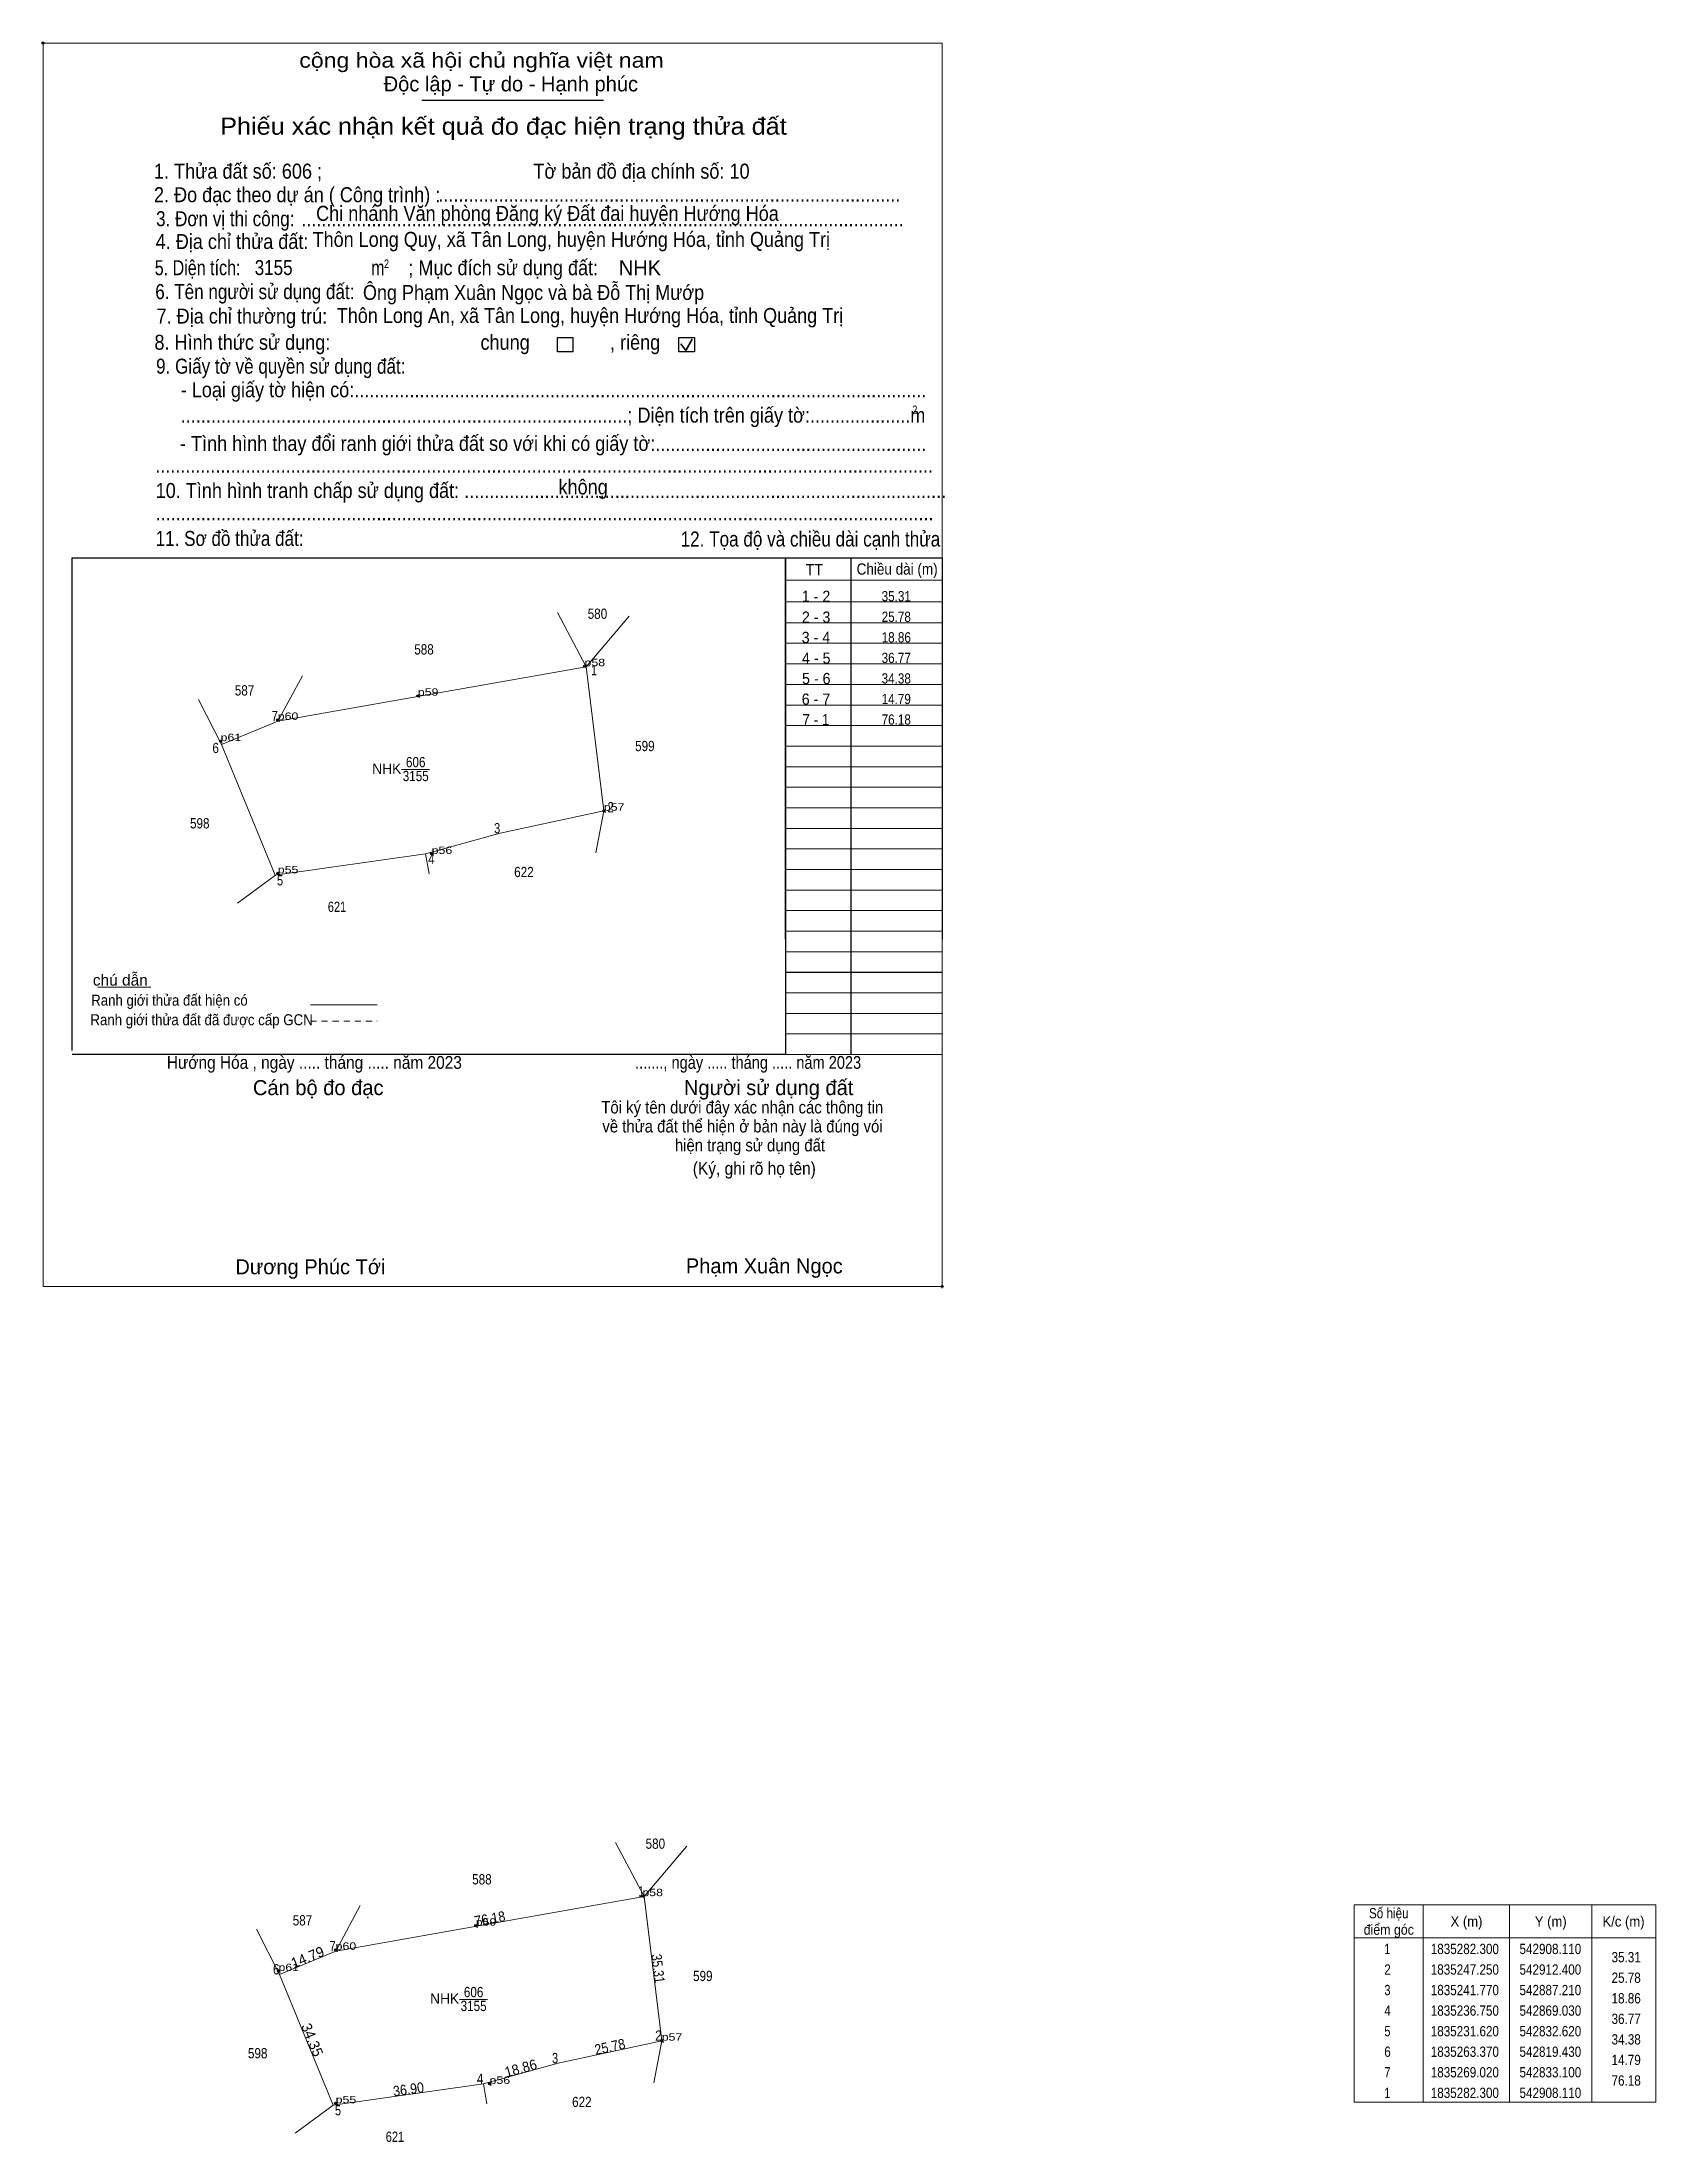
# Model space of a CAD drawing. Header units: metres. Extents: x 542762 to 543154, y 1835223 to 1835733.
import ezdxf
from ezdxf.enums import TextEntityAlignment as Align

# ---------------------------------------------------------------- set-up
doc = ezdxf.new("R2010")
doc.units = ezdxf.units.M
doc.header["$PDMODE"] = 32
doc.header["$PDSIZE"] = 0.5
doc.linetypes.add('SHORT_DASHED', pattern=[2.7, 1.5, -1.2])
for name, color, linetype, lineweight in [('1', 7, 'Continuous', 13), ('10', 7, 'Continuous', 13), ('13', 7, 'Continuous', 13), ('17', 7, 'Continuous', 13), ('2', 7, 'Continuous', 25), ('30', 7, 'Continuous', 13), ('6', 7, 'Continuous', 13), ('63', 7, 'Continuous', 13)]:
    doc.layers.add(name, color=color, linetype=linetype, lineweight=lineweight)
doc.layers.add('12', color=7, linetype='Continuous')
doc.layers.add('7', color=7, linetype='Continuous')

msp = doc.modelspace()

# ---------------------------------------------------------------- linework, layer by layer
at = {"layer": '1'}
for points in [[(542818.41, 1835530.8), (542805.35, 1835562.57), (542819.02, 1835568.22), (542894.03, 1835581.5)], [(542894.03, 1835581.5), (542898.32, 1835546.45), (542873.13, 1835540.97), (542854.95, 1835535.95)], [(542832.49, 1835231.6), (542819.43, 1835263.37), (542833.1, 1835269.02), (542908.11, 1835282.3)], [(542908.11, 1835282.3), (542912.4, 1835247.25), (542887.21, 1835241.77), (542869.03, 1835236.75)]]:
    msp.add_lwpolyline(points, dxfattribs=at)
at = {"layer": '10'}
for p, q in [((542887.09, 1835594.69), (542894.03, 1835581.5)), ((542894.03, 1835581.5), (542904.47, 1835593.77)), ((542894.03, 1835581.5), (542898.32, 1835546.45)), ((542819.02, 1835568.22), (542824.99, 1835579.31)), ((542799.75, 1835573.55), (542805.35, 1835562.57)), ((542873.13, 1835540.97), (542898.32, 1835546.45)), ((542896.42, 1835536.22), (542898.32, 1835546.45)), ((542854.95, 1835535.95), (542873.13, 1835540.97)), ((542855.83, 1835531.07), (542854.95, 1835535.95)), ((542809.2, 1835523.93), (542818.43, 1835530.75)), ((542901.17, 1835295.49), (542908.11, 1835282.3)), ((542908.11, 1835282.3), (542918.55, 1835294.57)), ((542833.1, 1835269.02), (542839.07, 1835280.11)), ((542908.11, 1835282.3), (542912.4, 1835247.25)), ((542813.83, 1835274.35), (542819.43, 1835263.37)), ((542887.21, 1835241.77), (542912.4, 1835247.25)), ((542910.5, 1835237.02), (542912.4, 1835247.25)), ((542869.03, 1835236.75), (542887.21, 1835241.77)), ((542869.91, 1835231.87), (542869.03, 1835236.75)), ((542823.28, 1835224.73), (542832.51, 1835231.55))]:
    msp.add_line(p, q, dxfattribs=at)
for points in [[(542805.35, 1835562.57), (542819.02, 1835568.22), (542894.03, 1835581.5)], [(542805.35, 1835562.57), (542818.41, 1835530.8), (542854.95, 1835535.95)], [(542819.43, 1835263.37), (542833.1, 1835269.02), (542908.11, 1835282.3)], [(542819.43, 1835263.37), (542832.49, 1835231.6), (542869.03, 1835236.75)]]:
    msp.add_lwpolyline(points, dxfattribs=at)
at = {"layer": '13'}
for p, q in [((542849.15, 1835556.46), (542855.96, 1835556.46)), ((542818.41, 1835530.8), (542818.43, 1835530.75)), ((542863.23, 1835257.26), (542870.04, 1835257.26)), ((542832.49, 1835231.6), (542832.51, 1835231.55))]:
    msp.add_line(p, q, dxfattribs=at)
at = {"layer": '17'}
msp.add_line((542775.23, 1835503.57), (542788.13, 1835503.57), dxfattribs=at)
at = {"layer": '2'}
for p, q in [((542854.03, 1835719.34), (542898.26, 1835719.34)), ((542769.03, 1835608), (542942.53, 1835608)), ((542769.03, 1835488.15), (542769.03, 1835608)), ((542942.53, 1835608), (542942.53, 1835487.16)), ((542942.53, 1835487.16), (542769.03, 1835487.16))]:
    msp.add_line(p, q, dxfattribs=at)
at = {"layer": '2', "lineweight": 35}
for p, q in [((542917.03, 1835660.05), (542918.28, 1835658.43)), ((542918.28, 1835658.43), (542919.79, 1835661.15))]:
    msp.add_line(p, q, dxfattribs=at)
at = {"layer": '2', "lineweight": 13}
msp.add_lwpolyline([(542761.91, 1835733.21), (542980.62, 1835733.21), (542980.62, 1835430.7), (542761.91, 1835430.7)], close=True, dxfattribs=at)
at = {"layer": '2'}
for points in [[(542887.05, 1835661.61), (542890.81, 1835661.61), (542890.81, 1835658.11), (542887.05, 1835658.11)], [(542916.6, 1835661.61), (542920.36, 1835661.61), (542920.36, 1835658.11), (542916.6, 1835658.11)]]:
    msp.add_lwpolyline(points, close=True, dxfattribs=at)
for p in [(542761.91, 1835733.21), (542980.62, 1835430.7)]:
    msp.add_point(p, dxfattribs=at)
at = {"layer": '30', "lineweight": 25}
for p, q in [((542942.53, 1835515.25), (542942.53, 1835608)), ((542958.44, 1835608), (542958.44, 1835487.16))]:
    msp.add_line(p, q, dxfattribs=at)
at = {"layer": '30'}
for p, q in [((542942.53, 1835602.54), (542980.62, 1835602.54)), ((542942.53, 1835597.24), (542980.62, 1835597.24)), ((542942.43, 1835592.14), (542980.52, 1835592.14)), ((542942.53, 1835587.18), (542980.62, 1835587.18)), ((542942.53, 1835582.16), (542980.62, 1835582.16)), ((542942.53, 1835577.16), (542980.62, 1835577.16)), ((542942.53, 1835572.16), (542980.62, 1835572.16)), ((542942.53, 1835567.16), (542980.62, 1835567.16)), ((542942.53, 1835562.16), (542980.62, 1835562.16)), ((542942.53, 1835557.16), (542980.62, 1835557.16)), ((542942.53, 1835552.16), (542980.62, 1835552.16)), ((542942.53, 1835547.16), (542980.62, 1835547.16)), ((542942.53, 1835542.16), (542980.62, 1835542.16)), ((542942.53, 1835537.16), (542980.62, 1835537.16)), ((542942.53, 1835532.16), (542980.62, 1835532.16)), ((542942.53, 1835527.16), (542980.62, 1835527.16)), ((542942.53, 1835522.16), (542980.62, 1835522.16)), ((542942.53, 1835517.16), (542980.62, 1835517.16)), ((542942.53, 1835512.16), (542980.62, 1835512.16)), ((542942.53, 1835507.16), (542980.62, 1835507.16)), ((542942.53, 1835507.14), (542980.62, 1835507.14)), ((542942.53, 1835502.16), (542980.62, 1835502.16)), ((542942.53, 1835497.16), (542980.62, 1835497.16)), ((542942.53, 1835492.16), (542980.62, 1835492.16)), ((542942.53, 1835487.16), (542980.62, 1835487.16))]:
    msp.add_line(p, q, dxfattribs=at)
at = {"layer": '30', "lineweight": 25}
msp.add_lwpolyline([(542942.53, 1835608), (542980.62, 1835608), (542980.62, 1835515.25)], dxfattribs=at)
at = {"layer": '6'}
msp.add_line((542826.95, 1835499.21), (542843.23, 1835499.21), dxfattribs=at)
at = {"layer": '6', "linetype": 'SHORT_DASHED'}
msp.add_line((542826.95, 1835495.23), (542843.23, 1835495.23), dxfattribs=at)
at = {"layer": '63'}
for p, q in [((543097.68, 1835280.27), (543097.68, 1835232.27)), ((543118.68, 1835280.27), (543118.68, 1835232.27)), ((543138.68, 1835280.27), (543138.68, 1835232.27)), ((543080.88, 1835272.27), (543154.28, 1835272.27))]:
    msp.add_line(p, q, dxfattribs=at)
msp.add_lwpolyline([(543080.88, 1835280.27), (543154.28, 1835280.27), (543154.28, 1835232.27), (543080.88, 1835232.27)], close=True, dxfattribs=at)
at = {"layer": '7'}
for p in [(542893.63, 1835581.62), (542853.08, 1835574.43), (542819, 1835568.56), (542805.1, 1835563.39), (542898.35, 1835546.45), (542856.44, 1835535.95), (542819.01, 1835531.22), (542907.71, 1835282.42), (542867.16, 1835275.23), (542833.08, 1835269.36), (542819.18, 1835264.19), (542912.43, 1835247.25), (542870.52, 1835236.75), (542833.09, 1835232.02)]:
    msp.add_point(p, dxfattribs=at)

# ---------------------------------------------------------------- texts
at = {"layer": '1'}
for s, width, p in [('580', 0.85, (542896.775, 1835593.13)), ('588', 0.85, (542854.59, 1835584.46)), ('587', 0.85, (542810.93, 1835574.48)), ('599', 0.85, (542908.315, 1835560.95)), ('3155', 0.85, (542852.57, 1835553.66)), ('606', 0.85, (542852.57, 1835557.03)), ('598', 0.85, (542800.04, 1835542.15)), ('622', 0.85, (542878.89, 1835530.3)), ('621', 0.8, (542833.425, 1835521.84)), ('580', 0.85, (542910.865, 1835293.93)), ('588', 0.85, (542868.68, 1835285.26)), ('587', 0.85, (542825.02, 1835275.28)), ('599', 0.85, (542922.405, 1835261.75)), ('606', 0.85, (542866.655, 1835257.83)), ('3155', 0.85, (542866.655, 1835254.46)), ('598', 0.85, (542814.13, 1835242.95)), ('622', 0.85, (542892.98, 1835231.1)), ('621', 0.8, (542847.515, 1835222.64))]:
    msp.add_text(s, height=2.5, dxfattribs=dict(at, width=width)).set_placement(p, align=Align.CENTER)
for p in [(542845.52, 1835555.43), (542859.605, 1835256.23)]:
    msp.add_text('NHK', height=2.5, dxfattribs=at).set_placement(p, align=Align.CENTER)
at = {"layer": '10'}
for s, height, width, p in [('1 - 2', 2.728, 0.95, (542949.955, 1835597.25)), ('2 - 3', 2.728, 0.95, (542949.975, 1835592.19)), ('3 - 4', 2.728, 0.95, (542949.93, 1835587.25)), ('4 - 5', 2.728, 0.95, (542950.005, 1835582.21)), ('5 - 6', 2.728, 0.95, (542950.005, 1835577.25)), ('6 - 7', 2.728, 0.95, (542949.945, 1835572.23)), ('7 - 1', 2.73, 0.9, (542949.92, 1835567.25))]:
    msp.add_text(s, height=height, dxfattribs=dict(at, width=width)).set_placement(p, align=Align.CENTER)
at = {"layer": '12', "width": 1.25}
for s, p in [('p58', (542893.62, 1835581.61)), ('p59', (542853.08, 1835574.43)), ('p59', (542853.08, 1835574.43)), ('p60', (542819, 1835568.56)), ('p60', (542819, 1835568.56)), ('p61', (542805.1, 1835563.39)), ('p61', (542805.1, 1835563.39)), ('p57', (542898.32, 1835546.45)), ('p56', (542856.44, 1835535.94)), ('p56', (542856.44, 1835535.94)), ('p55', (542819.01, 1835531.22)), ('p58', (542907.7, 1835282.41)), ('p59', (542867.16, 1835275.23)), ('p59', (542867.16, 1835275.23)), ('p60', (542833.08, 1835269.36)), ('p60', (542833.08, 1835269.36)), ('p61', (542819.18, 1835264.19)), ('p61', (542819.18, 1835264.19)), ('p57', (542912.4, 1835247.25)), ('p56', (542870.52, 1835236.74)), ('p56', (542870.52, 1835236.74)), ('p55', (542833.09, 1835232.02))]:
    msp.add_text(s, height=1.8, dxfattribs=at).set_placement(p)
at = {"layer": '2'}
for s, height, width, p in [('cộng hòa xã hội chủ nghĩa việt nam', 3.651, 1.15, (542824.25, 1835727.21)), ('1. Thửa đất số: 606 ;                                          Tờ bản đồ địa chính số: 10', 3.66, 0.9, (542788.89, 1835700.21)), ('2. Đo đạc theo dự án ( Công trình) : ', 3.653, 0.9, (542788.89, 1835694.49)), ('Chi nhánh Văn phòng Đăng ký Đất đai huyện Hướng Hóa', 3.65, 0.9, (542828.35, 1835689.95)), ('............................................................................................', 3.653, 0.9, (542858.09, 1835694.61)), ('3. Đơn vị thi công:', 3.653, 0.85, (542789.41, 1835688.65)), ('........................................................................................................................', 3.653, 0.9, (542824.71, 1835688.65)), ('4. Địa chỉ thửa đất:', 3.653, 0.9, (542789.31, 1835683.11)), ('Thôn Long Quy, xã Tân Long, huyện Hướng Hóa, tỉnh Quảng Trị', 3.64, 0.9, (542827.49, 1835683.63)), ('5. Diện tích:', 3.653, 0.8, (542789.09, 1835676.73)), ('3155', 3.64, 0.85, (542813.41, 1835676.77)), ('m', 3.651, 0.8, (542841.73, 1835676.73)), ('2', 2.086, 0.8, (542844.85, 1835678.47)), ('; Mục đích sử dụng đất:', 3.651, 0.9, (542850.77, 1835676.73)), ('6. Tên người sử dụng đất:', 3.653, 0.85, (542789.21, 1835670.91)), ('Ông Phạm Xuân Ngọc và bà Đỗ Thị Mướp', 3.64, 0.9, (542839.73, 1835670.71)), ('7. Địa chỉ thường trú:', 3.653, 0.9, (542789.53, 1835664.97)), ('Thôn Long An, xã Tân Long, huyện Hướng Hóa, tỉnh Quảng Trị', 3.64, 0.9, (542833.37, 1835665.11)), ('8. Hình thức sử dụng:', 3.653, 0.9, (542789.01, 1835658.59)), ('chung                , riêng', 3.651, 0.9, (542868.33, 1835658.59)), ('9. Giấy tờ về quyền sử dụng đất:', 3.653, 0.85, (542789.41, 1835652.77)), ('     - Loại giấy tờ hiện có:..................................................................................................................', 3.651, 0.9, (542789.31, 1835647.05)), ('     .........................................................................................; Diện tích trên giấy tờ:....................m', 3.651, 0.9, (542789.31, 1835640.87)), ('2', 2.086, 0.8, (542973.37, 1835642.93)), ('     - Tình hình thay đổi ranh giới thửa đất so với khi có giấy tờ:......................................................', 3.651, 0.9, (542789.11, 1835633.99)), ('...........................................................................................................................................................', 3.651, 0.9, (542789.21, 1835628.69)), ('10. Tình hình tranh chấp sử dụng đất: ................................................................................................', 3.653, 0.9, (542789.31, 1835622.53)), ('không', 3.651, 0.9, (542887.31, 1835623.41)), ('...........................................................................................................................................................', 3.651, 0.9, (542789.31, 1835617.13)), ('11. Sơ đồ thửa đất:', 3.653, 0.85, (542789.31, 1835610.87)), ('12. Tọa độ và chiều dài cạnh thửa', 3.66, 0.85, (542917.01, 1835610.73)), ('Hướng Hóa , ngày ..... tháng ..... năm 2023', 3.12, 0.9, (542792.03, 1835483.67)), ('......., ngày ..... tháng ..... năm 2023', 3.12, 0.85, (542905.93, 1835483.67)), ('(Ký, ghi rõ họ tên)', 3.129, 0.9, (542919.97, 1835457.89))]:
    msp.add_text(s, height=height, dxfattribs=dict(at, width=width)).set_placement(p)
for s, height, p in [('Độc lập - Tự do - Hạnh phúc', 3.651, (542844.77, 1835721.45)), ('NHK', 3.64, (542901.97, 1835676.71)), ('Cán bộ đo đạc', 3.651, (542812.97, 1835477.27)), ('Người sử dụng đất', 3.651, (542917.81, 1835477.27)), ('Dương Phúc Tới', 3.65, (542808.69, 1835433.69)), ('Phạm Xuân Ngọc', 3.64, (542918.29, 1835433.91))]:
    msp.add_text(s, height=height, dxfattribs=at).set_placement(p)
for s, height, width, p in [('Phiếu xác nhận kết quả đo đạc hiện trạng thửa đất', 4.171, 1.1, (542873.915, 1835710.91)), ('Tôi ký tên dưới đây xác nhận các thông tin', 3.016, 0.9, (542931.995, 1835472.81)), ('về thửa đất thể hiện ở bản này là đúng vói', 3.016, 0.9, (542932.06, 1835468.19)), ('hiện trạng sử dụng đất', 3.016, 0.9, (542933.875, 1835463.59))]:
    msp.add_text(s, height=height, dxfattribs=dict(at, width=width)).set_placement(p, align=Align.CENTER)
msp.add_text('.', height=1.043, dxfattribs=at).set_placement((542980.582, 1835430.13), align=Align.CENTER)
at = {"layer": '30'}
for s, height, width, p in [('TT', 2.72, 0.95, (542947.41, 1835603.73)), ('Chiều dài (m)', 2.728, 0.9, (542959.83, 1835603.89))]:
    msp.add_text(s, height=height, dxfattribs=dict(at, width=width)).set_placement(p)
at = {"layer": '6'}
for s, height, width, p in [('chú dẫn', 2.673, 1.05, (542774.03, 1835503.93)), ('Ranh giới thửa đất hiện có ', 2.673, 0.9, (542773.63, 1835499.03)), ('Ranh giới thửa đất đã được cấp GCN', 2.68, 0.9, (542773.43, 1835494.27))]:
    msp.add_text(s, height=height, dxfattribs=dict(at, width=width)).set_placement(p)
at = {"layer": '63'}
for s, width, p in [('35.31', 0.85, (542973.02, 1835597.39)), ('25.78', 0.85, (542973.02, 1835592.39)), ('18.86', 0.85, (542973.02, 1835587.39)), (' 1', 0.75, (542896.63, 1835579.41)), ('36.77', 0.85, (542973.02, 1835582.39)), ('34.38', 0.85, (542973.02, 1835577.39)), (' 7', 0.8, (542819.02, 1835568.22)), ('14.79', 0.85, (542973.02, 1835572.39)), ('76.18', 0.85, (542973.02, 1835567.39)), (' 6', 0.85, (542804.69, 1835560.48)), (' 2', 0.85, (542900.8, 1835546.06)), (' 3', 0.8, (542873.13, 1835540.97)), (' 4', 0.85, (542857.17, 1835533.47)), (' 5', 0.8, (542820.31, 1835528.29)), (' 1', 0.75, (542908.11, 1835282.3)), (' 7', 0.8, (542833.1, 1835269.02)), ('35.31', 0.85, (543150.58, 1835266.32)), (' 6', 0.85, (542819.43, 1835263.37)), ('25.78', 0.85, (543150.58, 1835261.32)), ('18.86', 0.85, (543150.58, 1835256.32)), ('36.77', 0.85, (543150.58, 1835251.32)), (' 2', 0.85, (542912.4, 1835247.25)), ('34.38', 0.85, (543150.58, 1835246.32)), (' 3', 0.8, (542887.21, 1835241.77)), ('14.79', 0.85, (543150.58, 1835241.32)), (' 4', 0.85, (542869.03, 1835236.75)), ('76.18', 0.85, (543150.58, 1835236.32)), (' 5', 0.8, (542834.41, 1835229.09))]:
    msp.add_text(s, height=2.5, dxfattribs=dict(at, width=width)).set_placement(p, align=Align.RIGHT)
for s, width, p in [('Số hiệu', 0.85, (543089.28, 1835277.02)), ('điểm góc', 0.9, (543089.28, 1835273.02)), ('X (m)', 0.95, (543108.18, 1835275.02)), ('Y (m)', 0.95, (543128.675, 1835275.02)), ('K/c (m)', 0.95, (543146.38, 1835275.02)), (' 1', 0.75, (543088.575, 1835268.32)), ('1835282.300', 0.85, (543107.78, 1835268.32)), ('542908.110', 0.85, (543128.585, 1835268.32)), (' 2', 0.85, (543088.58, 1835263.32)), ('1835247.250', 0.85, (543107.78, 1835263.32)), ('542912.400', 0.85, (543128.585, 1835263.32)), (' 3', 0.8, (543088.58, 1835258.32)), ('1835241.770', 0.85, (543107.78, 1835258.32)), ('542887.210', 0.85, (543128.585, 1835258.32)), (' 4', 0.85, (543088.575, 1835253.32)), ('1835236.750', 0.85, (543107.78, 1835253.32)), ('542869.030', 0.85, (543128.585, 1835253.32)), (' 5', 0.8, (543088.58, 1835248.32)), ('1835231.620', 0.85, (543107.78, 1835248.32)), ('542832.620', 0.85, (543128.585, 1835248.32)), (' 6', 0.85, (543088.58, 1835243.32)), ('1835263.370', 0.85, (543107.78, 1835243.32)), ('542819.430', 0.85, (543128.585, 1835243.32)), (' 7', 0.8, (543088.58, 1835238.32)), ('1835269.020', 0.85, (543107.78, 1835238.32)), ('542833.100', 0.85, (543128.585, 1835238.32)), (' 1', 0.75, (543088.575, 1835233.32)), ('1835282.300', 0.85, (543107.78, 1835233.32)), ('542908.110', 0.85, (543128.585, 1835233.32))]:
    msp.add_text(s, height=2.5, dxfattribs=dict(at, width=width)).set_placement(p, align=Align.CENTER)
for s, rotation, width, p in [('76.18', 10.04, 0.9, (542870.817, 1835275.703)), ('35.31', 276.978, 0.85, (542910.282, 1835264.627)), ('25.78', 12.273, 0.9, (542900.069, 1835244.57)), ('18.86', 15.436, 0.95, (542878.457, 1835239.357)), ('36.90', 8.02, 0.9, (542850.991, 1835234.203))]:
    msp.add_text(s, height=2.5, rotation=rotation, dxfattribs=dict(at, width=width)).set_placement(p, align=Align.CENTER)
for s, rotation, p in [('14.79', 22.456, (542826.733, 1835266.396)), ('34.35', 292.56, (542826.247, 1835246.975))]:
    msp.add_text(s, height=2.5, rotation=rotation, dxfattribs=at).set_placement(p, align=Align.CENTER)

doc.saveas('drawing.dxf')
